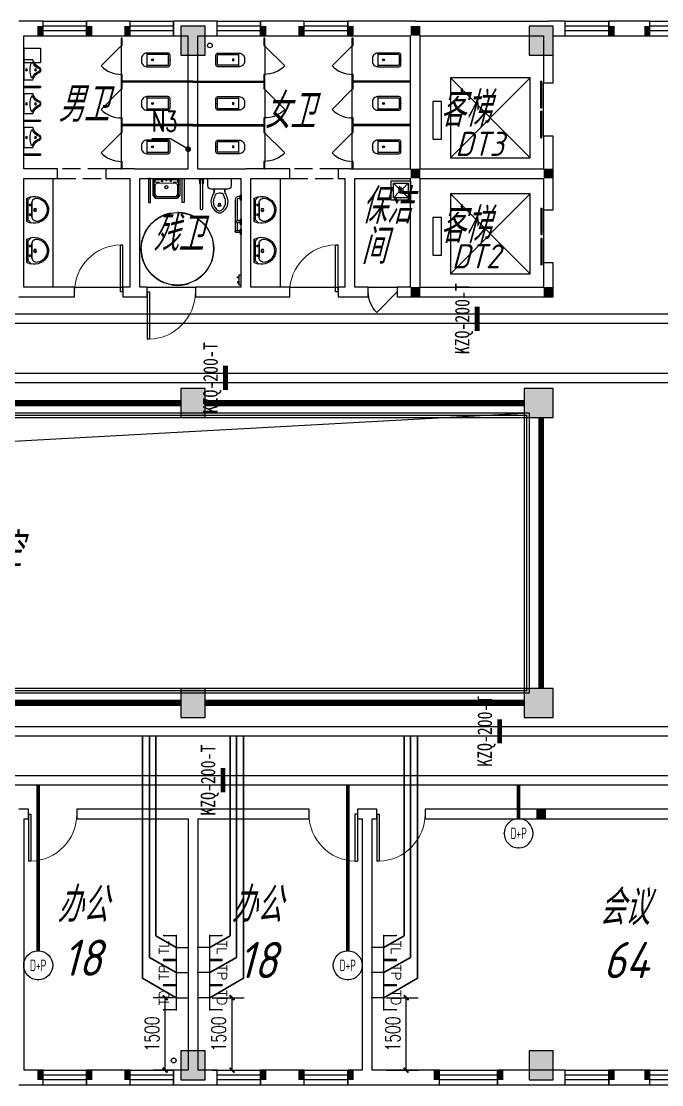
# Model space of a CAD drawing. Extents: x 1398449 to 2142961, y 256969 to 1032940.
# Drawn here: x 1573341 to 1586584, y 439205 to 461205 of the extents above; entities that cross this region are included whole.
import ezdxf
from ezdxf.enums import TextEntityAlignment as Align

# ---------------------------------------------------------------- set-up
doc = ezdxf.new("R2010")
doc.units = 0
doc.header["$LTSCALE"] = 1500
doc.header["$PDSIZE"] = 50
doc.linetypes.add('__DASH', pattern=[0.35, 0.25, -0.1])
doc.linetypes.add('DASH', pattern=[0.35, 0.25, -0.1])
for name, color, linetype in [('1-建筑底图', 8, 'Continuous'), ('CABLETRAY_PDS', 6, 'Continuous'), ('EQUIP-通讯', 3, 'Continuous'), ('LATRINE', 5, 'Continuous'), ('LVTRY', 5, 'Continuous'), ('TEL_DIM', 3, 'Continuous'), ('WIRE-综合布线', 5, 'Continuous'), ('光纤点位', 3, 'Continuous'), ('内网桥架', 1, 'Continuous'), ('家具', 8, 'Continuous'), ('建筑-洁具', 5, 'Continuous'), ('抗震支吊架', 2, 'Continuous'), ('构造柱', 6, 'Continuous'), ('水', 5, 'Continuous'), ('红机电话', 3, 'Continuous'), ('结构柱子', 253, 'Continuous'), ('蓝机电话', 3, 'Continuous')]:
    doc.layers.add(name, color=color, linetype=linetype)
doc.layers.add('内网线路', color=1, linetype='Continuous', lineweight=30)
doc.styles.add('_TCH_DIM_T3', font='SIMPLEX', dxfattribs={"width": 0.705882, "bigfont": 'GBCBIG'})
doc.styles.add('_TEL_ATTDEF', font='GBENOR', dxfattribs={"width": 0.8, "height": 3, "bigfont": 'GBCBIG'})
doc.styles.add('_TEL_DIM', font='SIMPLEX', dxfattribs={"width": 0.8, "height": 3.5, "bigfont": 'HZTXT'})
doc.styles.add('A_DIM', font='simplex.shx', dxfattribs={"width": 0.7, "bigfont": 'gbcbig.shx'})
doc.styles.add('kzcad', font='', dxfattribs={"width": 0.8})
doc.styles.get("Standard").update_dxf_attribs({"font": 'gbeitc.shx', "bigfont": 'gbcbig.shx'})
doc.styles.get('kzcad').set_extended_font_data('SimSun')
doc.linetypes.add('JIEDI', pattern='A,1.25,-0.25,0.25,-0.25,0.625,["/",Standard,S=0.6,R=0,X=0,Y=-0.3],0.625,-0.25,0.25,-0.25', length=4)
doc.dimstyles.new('_TCH_ARCH&&100', dxfattribs={"dimtxt": 297.5, "dimasz": 100, "dimexe": 250, "dimexo": 300, "dimgap": 126.25, "dimtad": 1, "dimdec": 0, "dimzin": 0, "dimdsep": 46, "dimtxsty": '_TCH_DIM_T3', "dimblk": 'ARCHTICK', "dimcen": 0.09, "dimclrt": 7, "dimazin": 2, "dimtfac": 1, "dimtdec": 0, "dimtix": 1, "dimtmove": 2, "dimatfit": 3, "dimfxl": 1, "dimtolj": 1, "dimtzin": 0, "dimarcsym": 0})

# ---------------------------------------------------------------- blocks, each defined once
blk = doc.blocks.new('fgtrgtrghtrh')
at = {"layer": '构造柱', "color": 0}
for points in [[(-367409, 1236625), (-367409, 1236425), (-367529, 1236625), (-367529, 1236425)], [(-366389, 1236625), (-366389, 1236425), (-366509, 1236625), (-366509, 1236425)], [(-365609, 1236625), (-365609, 1236425), (-365729, 1236625), (-365729, 1236425)], [(-362789, 1236625), (-362789, 1236425), (-362909, 1236625), (-362909, 1236425)], [(-362009, 1236625), (-362009, 1236425), (-362129, 1236625), (-362129, 1236425)], [(-360989, 1236625), (-360989, 1236425), (-361109, 1236625), (-361109, 1236425)], [(-359609, 1236625), (-359609, 1236425), (-359809, 1236625), (-359809, 1236425)], [(-355589, 1236625), (-355589, 1236425), (-355709, 1236625), (-355709, 1236425)], [(-354859, 1236625), (-354859, 1236425), (-354979, 1236625), (-354979, 1236425)], [(-359609, 1233675), (-359609, 1233475), (-359809, 1233675), (-359809, 1233475)], [(-356859, 1233675), (-356859, 1233475), (-357059, 1233675), (-357059, 1233475)], [(-359609, 1231225), (-359609, 1231025), (-359809, 1231225), (-359809, 1231025)], [(-356859, 1231225), (-356859, 1231025), (-357059, 1231225), (-357059, 1231025)], [(-357209, 1220425), (-357209, 1220225), (-357009, 1220425), (-357009, 1220225)], [(-367409, 1215025), (-367409, 1214825), (-367529, 1215025), (-367529, 1214825)], [(-366389, 1215025), (-366389, 1214825), (-366509, 1215025), (-366509, 1214825)], [(-365609, 1215025), (-365609, 1214825), (-365729, 1215025), (-365729, 1214825)], [(-362789, 1215025), (-362789, 1214825), (-362909, 1215025), (-362909, 1214825)], [(-362009, 1215025), (-362009, 1214825), (-362129, 1215025), (-362129, 1214825)], [(-360989, 1215025), (-360989, 1214825), (-361109, 1215025), (-361109, 1214825)], [(-359209, 1215025), (-359209, 1214825), (-359329, 1215025), (-359329, 1214825)], [(-357889, 1215025), (-357889, 1214825), (-358009, 1215025), (-358009, 1214825)], [(-355589, 1215025), (-355589, 1214825), (-355709, 1215025), (-355709, 1214825)], [(-354859, 1215025), (-354859, 1214825), (-354979, 1215025), (-354979, 1214825)]]:
    blk.add_solid(points, dxfattribs=at)
blk = doc.blocks.new('_E6')
for p, q in [((240, 0), (-240, 0)), ((-237, 0), (239, 0)), ((240, 0), (270, -79)), ((-213, -36), (-271, -91)), ((-240, 0), (-270, -79)), ((-179, -23), (181, -23)), ((141, -105), (-141, -105)), ((-141, -105), (141, -105)), ((217, -37), (274, -95))]:
    blk.add_line(p, q)
for centre, radius in [((-99, -65), 16.3), ((2, -172), 31.6), ((2, -172), 23), ((101, -65), 16.3)]:
    blk.add_circle(centre, radius)
for centre, radius, start, end in [((28, -152), 307, 166.1751, 244.7296), ((-141, -205), 100, 90, 190.5602), ((-179, -73), 50, 90, 133.181), ((-28, -152), 307, 297.0639, 13.8249), ((141, -205), 100, 349.4398, 90), ((181, -73), 50, 44.5607, 90), ((0, -179), 243, 190.5602, 349.4398), ((0, -201), 250, 245.8071, 296.4628), ((28, -152), 307, 266.589, 266.5936)]:
    blk.add_arc(centre, radius, start, end)
at = {"width": 0.8, "flags": 9}
for tag in ['XSIZE', 'YSIZE']:
    blk.add_attdef(tag, (0, 0), '', height=0.5, dxfattribs=at)
blk = doc.blocks.new('A$C737A27E0')
at = {"layer": '结构柱子'}
h = blk.add_hatch(color=6, dxfattribs=at)
h.dxf.hatch_style = 1
h.paths.add_polyline_path([(26250, 21200), (26750, 21200), (26750, 21800), (26250, 21800)])
h = blk.add_hatch(color=6, dxfattribs=at)
h.dxf.hatch_style = 1
h.paths.add_polyline_path([(33950, 21200), (33950, 21800), (33450, 21800), (33450, 21200)])
h = blk.add_hatch(color=6, dxfattribs=at)
h.dxf.hatch_style = 1
h.paths.add_polyline_path([(26750, 13700), (26750, 14300), (26250, 14300), (26250, 13700)])
h = blk.add_hatch(color=6, dxfattribs=at)
h.dxf.hatch_style = 1
h.paths.add_polyline_path([(33950, 13700), (33950, 14300), (33350, 14300), (33350, 13700)])
h = blk.add_hatch(color=6, dxfattribs=at)
h.dxf.hatch_style = 1
h.paths.add_polyline_path([(26750, 8100), (26250, 8100), (26250, 7500), (26750, 7500)])
h = blk.add_hatch(color=6, dxfattribs=at)
h.dxf.hatch_style = 1
h.paths.add_polyline_path([(33950, 7500), (33950, 8100), (33350, 8100), (33350, 7500)])
h = blk.add_hatch(color=6, dxfattribs=at)
h.dxf.hatch_style = 1
h.paths.add_polyline_path([(26750, 0), (26750, 600), (26250, 600), (26250, 0)])
h = blk.add_hatch(color=6, dxfattribs=at)
h.dxf.hatch_style = 1
h.paths.add_polyline_path([(33950, 600), (33450, 600), (33450, 0), (33950, 0)])
at = {"layer": '结构柱子', "color": 6}
for points in [[(26750, 21800), (26250, 21800), (26250, 21200), (26750, 21200)], [(33950, 21800), (33450, 21800), (33450, 21200), (33950, 21200)], [(26750, 14300), (26250, 14300), (26250, 13700), (26750, 13700)], [(33950, 14300), (33350, 14300), (33350, 13700), (33950, 13700)], [(26750, 8100), (26250, 8100), (26250, 7500), (26750, 7500)], [(33950, 8100), (33350, 8100), (33350, 7500), (33950, 7500)], [(26750, 600), (26250, 600), (26250, 0), (26750, 0)], [(33950, 600), (33450, 600), (33450, 0), (33950, 0)]]:
    blk.add_lwpolyline(points, close=True, dxfattribs=at)
blk = doc.blocks.new('shui1')
at = {"layer": '水'}
for centre in [(508192, 185838), (507442, 164838)]:
    blk.add_circle(centre, 50, dxfattribs=at)
blk = doc.blocks.new('$plan$00000379')
at = {"layer": '建筑-洁具'}
for p, q in [((-575, 18), (-536, 18)), ((-572, 18), (-572, 18)), ((-536, -22), (-576, -21))]:
    blk.add_line(p, q, dxfattribs=at)
for points in [[(-155, 240, 0.414214), (-220, 175, 0.414214)], [(-220, -175, 0.414214), (-155, -240, 0.414214)]]:
    blk.add_lwpolyline(points, format="xyb", dxfattribs=at)
for points in [[(0, 240), (-155, 240)], [(0, -240), (0, 240)], [(-220, 110), (-285, 110)], [(-220, 175), (-220, -175)], [(-285, -110), (-220, -110)], [(-155, -240), (0, -240)]]:
    blk.add_lwpolyline(points, dxfattribs=at)
for points in [[(-285, -110, -0.082371), (-434, -171, -0.174047), (-592, -152, -0.152847), (-702, -46, -0.25487), (-702, 46, -0.135193), (-607, 144, -0.19268), (-434, 171, -0.066715), (-320, 128, 0.008412), (-285, 110), (-220, 110), (-220, -110)], [(-307, -1, -0.073764), (-317, -64, -0.219411), (-337, -85, -0.018016), (-436, -122, -0.163008), (-533, -122, -0.084559), (-606, -92, -0.185519), (-666, -26, -0.252786), (-658, 39, -0.083694), (-606, 90, -0.078323), (-556, 115, -0.086951), (-477, 126, -0.071278), (-416, 114, -0.021719), (-371, 97, 0.016169), (-337, 83, -0.158768), (-324, 73, -0.168814), (-308, 12)]]:
    blk.add_lwpolyline(points, format="xyb", close=True, dxfattribs=at)
for centre, radius, start, end in [((-549, -3), 33.2, 100.0495, 259.9505), ((-536, -2), 20, 270, 90)]:
    blk.add_arc(centre, radius, start, end, dxfattribs=at)
blk = doc.blocks.new('$plan$00000403')
at = {"layer": '建筑-洁具'}
for p, q in [((-650, 0), (-650, 0)), ((-19, 20), (-630, 20)), ((-19, -20), (-19, 20)), ((-630, -20), (-19, -20))]:
    blk.add_line(p, q, dxfattribs=at)
for points in [[(-103, 24), (-13, 24), (-13, 38), (-103, 38)], [(-43, 38), (-30, 38), (-30, 46), (-43, 46)], [(0, 60), (-13, 60), (-13, -60), (0, -60)], [(-103, -24), (-13, -24), (-13, -38), (-103, -38)], [(-43, -38), (-30, -38), (-30, -46), (-43, -46)]]:
    blk.add_lwpolyline(points, close=True, dxfattribs=at)
for start, end in [(90.0006, 180.0006), (179.9999, 270)]:
    blk.add_arc((-630, 0), 20, start, end, dxfattribs=at)
blk = doc.blocks.new('$plan$00001624')
at = {"layer": '建筑-洁具'}
for p, q in [((-23, -28), (-23, -54)), ((17, -28), (17, -54)), ((49, -85), (477, -85)), ((49, -125), (700, -125)), ((462, -13), (477, -28)), ((517, -28), (532, -13)), ((517, -85), (680, -85)), ((665, -13), (680, -28)), ((720, -28), (735, -13))]:
    blk.add_line(p, q, dxfattribs=at)
for points in [[(60, 0), (60, -13), (-60, -13), (-60, 0)], [(560, 0), (560, -13), (440, -13), (440, 0)], [(763, 0), (763, -13), (643, -13), (643, 0)]]:
    blk.add_lwpolyline(points, close=True, dxfattribs=at)
for points in [[(-38, -13), (-23, -28), (17, -28), (33, -13)], [(477, -28), (477, -85)], [(477, -28), (517, -28)], [(517, -28), (517, -85)]]:
    blk.add_lwpolyline(points, dxfattribs=at)
blk.add_lwpolyline([(700, -125), (700, -125, -0.414214), (680, -105), (680, -28), (720, -28), (720, -105, -0.414214)], format="xyb", close=True, dxfattribs=at)
for centre, radius, start, end in [((49, -54), 71.5, 180.0001, 270), ((49, -54), 31.5, 180.0003, 269.9998), ((497, -85), 20, 176.5059, 0.0915)]:
    blk.add_arc(centre, radius, start, end, dxfattribs=at)
blk = doc.blocks.new('$plan$00000343')
at = {"layer": '建筑-洁具', "lineweight": 13}
for p, q in [((-279, -123), (-251, -123)), ((-277, -51), (-251, -51)), ((-232, -26), (-232, -79)), ((-232, -79), (-154, -79)), ((-191, -100), (-232, -127)), ((-232, -127), (-232, -335)), ((-191, -100), (189, -100)), ((-149, -84), (-149, -100)), ((148, -84), (148, -100)), ((232, -79), (153, -79)), ((192, -101), (232, -127)), ((232, -26), (232, -79)), ((232, -127), (232, -335)), ((279, -51), (253, -51)), ((281, -123), (253, -123)), ((-232, -335), (-191, -381)), ((232, -335), (191, -381))]:
    blk.add_line(p, q, dxfattribs=at)
at = {"layer": '建筑-洁具'}
for p, q in [((-251, -26), (251, -26)), ((-251, -349), (-251, -26)), ((0, -26), (-90, -26)), ((-90, -26), (90, -26)), ((251, -349), (251, -26)), ((-221, -381), (-251, -349)), ((222, -381), (-221, -381)), ((222, -381), (251, -349))]:
    blk.add_line(p, q, dxfattribs=at)
for points in [[(-280, 0), (-280, -350)], [(-280, 0), (280, 0)], [(280, 0), (280, -350)], [(-280, -350), (-230, -410)], [(-230, -410), (230, -410)], [(280, -350), (230, -410)]]:
    blk.add_lwpolyline(points, dxfattribs=at)
at = {"layer": '建筑-洁具', "lineweight": 13}
for centre, radius in [((-89, -56), 15), ((1, -182), 24.9), ((1, -44), 8), ((91, -54), 15)]:
    blk.add_circle(centre, radius, dxfattribs=at)
at = {"layer": '建筑-洁具'}
blk.add_circle((1, -182), 33.1, dxfattribs=at)
at = {"layer": '建筑-洁具', "lineweight": 13}
for centre, start, end in [((-154, -84), 0, 90), ((153, -84), 90, 180), ((189, -105), 57.2444, 90)]:
    blk.add_arc(centre, 5, start, end, dxfattribs=at)
blk = doc.blocks.new('A$C1C523CE6')
at = {"layer": '家具', "linetype": '__DASH'}
blk.add_circle((1321, -329), 750, dxfattribs=at)
at = {"layer": '建筑-洁具'}
for points in [[(1181, 630), (1221, 630), (1221, 1130), (1181, 1130)], [(1921, 630), (1881, 630), (1881, 1130), (1921, 1130)], [(81, -930), (81, -910), (51, -910), (51, -930)], [(81, -1010), (81, -1030), (51, -1030), (51, -1010)]]:
    blk.add_lwpolyline(points, close=True, dxfattribs=at)
blk.add_lwpolyline([(1, -870), (51, -870), (51, -1070), (1, -1070)], dxfattribs=at)
at = {"layer": '建筑-洁具', "extrusion": (0, 0, -1), "xscale": -1, "zscale": -1, "rotation": 270}
for name, p in [('$plan$00000379', (-451, 1130)), ('$plan$00000403', (-826, 1130))]:
    blk.add_blockref(name, p, dxfattribs=at)
at = {"layer": '建筑-洁具', "extrusion": (0, 0, -1), "zscale": -1, "rotation": 3.576254661836208e-12}
blk.add_blockref('$plan$00000343', (-1551, 1130), dxfattribs=at)
at = {"layer": '建筑-洁具', "xscale": -1, "rotation": 90}
blk.add_blockref('$plan$00001624', (1, 730), dxfattribs=at)
blk = doc.blocks.new('$lvtry$00000191')
for p, q in [((-150, -150), (-39, -269)), ((39, -269), (150, -150)), ((-150, -450), (-39, -331)), ((39, -331), (150, -450))]:
    blk.add_line(p, q)
for points in [[(200, -500), (200, -100), (-200, -100), (-200, -500)], [(150, -450), (150, -150), (-150, -150), (-150, -450)]]:
    blk.add_lwpolyline(points, close=True)
blk.add_circle((0, -300), 50)
blk.add_point((0, -150))
blk = doc.blocks.new('$lvtry$00000200')
at = {"color": 0}
for p, q in [((-110, -40, 0), (-110, -470, 0)), ((100, -30, 0), (-100, -30, 0)), ((110, -470, 0), (110, -40, 0))]:
    blk.add_line(p, q, dxfattribs=at)
at = {"color": 0, "elevation": 0}
blk.add_lwpolyline([(100, 0), (-100, 0, 0.414214), (-140, -40), (-140, -480, 0.414214), (-30, -590), (30, -590, 0.414214), (140, -480), (140, -40, 0.414214)], format="xyb", close=True, dxfattribs=at)
blk.add_lwpolyline([(140, -470), (-140, -470)], dxfattribs=at)
at = {"color": 0}
blk.add_circle((0, -359, 0), 20, dxfattribs=at)
for centre, start, end in [((-100, -40, 0), 90, 180), ((100, -40, 0), 0, 90)]:
    blk.add_arc(centre, 10, start, end, dxfattribs=at)
for p in [(0, 0), (0, -359, 0)]:
    blk.add_point(p, dxfattribs=at)
blk = doc.blocks.new('$DorLib2D$00000114')
at = {"color": 0}
blk.add_line((0.5, 0), (-0.207, 0.707), dxfattribs=at)
blk.add_arc((0.5, 0), 1, 135, 180, dxfattribs=at)
blk = doc.blocks.new('dfregre')
at = {"layer": 'LATRINE'}
for p, q in [((506354, 730223), (506354, 730073)), ((506379, 730223), (506354, 730223)), ((506379, 730073), (506379, 730223)), ((509304, 730223), (509304, 730073)), ((509329, 730223), (509304, 730223)), ((509329, 730073), (509329, 730223)), ((511129, 730223), (511129, 730073)), ((511154, 730223), (511129, 730223)), ((511154, 730073), (511154, 730223)), ((506354, 730073), (506379, 730073)), ((506354, 730073), (506354, 729473)), ((509304, 730073), (509329, 730073)), ((509329, 730073), (509329, 729473)), ((511129, 730073), (511154, 730073)), ((511129, 730073), (511129, 729473)), ((506379, 729473), (506354, 729473)), ((506354, 729473), (506354, 729323)), ((506354, 729323), (506354, 729173)), ((506379, 729335), (506379, 729473)), ((507842, 729335), (506379, 729335)), ((507842, 729310), (506379, 729310)), ((506379, 729173), (506379, 729310)), ((507842, 729310), (507842, 729335)), ((507842, 729335), (509304, 729335)), ((507842, 729335), (507842, 729310)), ((507842, 729310), (509304, 729310)), ((509329, 729473), (509304, 729473)), ((509304, 729473), (509304, 729335)), ((509304, 729310), (509304, 729173)), ((509329, 729323), (509329, 729473)), ((509329, 729173), (509329, 729323)), ((511154, 729473), (511129, 729473)), ((511129, 729473), (511129, 729323)), ((511129, 729323), (511129, 729173)), ((511154, 729335), (511154, 729473)), ((512342, 729335), (511154, 729335)), ((512342, 729310), (511154, 729310)), ((511154, 729173), (511154, 729310)), ((512342, 729310), (512342, 729335)), ((506354, 729173), (506379, 729173)), ((506354, 729173), (506354, 728573)), ((509304, 729173), (509329, 729173)), ((509329, 729173), (509329, 728573)), ((511129, 729173), (511154, 729173)), ((511129, 729173), (511129, 728573)), ((506379, 728573), (506354, 728573)), ((506354, 728573), (506354, 728423)), ((506354, 728423), (506354, 728273)), ((506379, 728435), (506379, 728573)), ((507842, 728435), (506379, 728435)), ((507842, 728410), (507842, 728435)), ((507842, 728435), (509304, 728435)), ((507842, 728435), (507842, 728410)), ((509329, 728573), (509304, 728573)), ((509304, 728573), (509304, 728435)), ((509329, 728423), (509329, 728573)), ((509329, 728273), (509329, 728423)), ((511154, 728573), (511129, 728573)), ((511129, 728573), (511129, 728423)), ((511129, 728423), (511129, 728273)), ((511154, 728435), (511154, 728573)), ((512342, 728435), (511154, 728435)), ((512342, 728410), (512342, 728435)), ((506354, 728273), (506379, 728273)), ((506354, 728273), (506354, 727673)), ((507842, 728410), (506379, 728410)), ((506379, 728273), (506379, 728410)), ((507842, 728410), (509304, 728410)), ((509304, 728410), (509304, 728273)), ((509304, 728273), (509329, 728273)), ((509329, 728273), (509329, 727673)), ((511129, 728273), (511154, 728273)), ((511129, 728273), (511129, 727673)), ((512342, 728410), (511154, 728410)), ((511154, 728273), (511154, 728410)), ((506379, 727673), (506354, 727673)), ((506354, 727673), (506354, 727523)), ((506379, 727523), (506379, 727673)), ((509329, 727673), (509304, 727673)), ((509304, 727673), (509304, 727523)), ((509329, 727523), (509329, 727673)), ((511154, 727673), (511129, 727673)), ((511129, 727673), (511129, 727523)), ((511154, 727523), (511154, 727673)), ((506354, 727523), (506379, 727523)), ((509304, 727523), (509329, 727523)), ((511129, 727523), (511154, 727523))]:
    blk.add_line(p, q, dxfattribs=at)
at = {"layer": 'LATRINE', "xscale": -600, "zscale": 25}
for p, yscale, rotation in [((506367, 729773), -600, 270.0000036838258), ((509317, 729773), 600, 269.9999963161742), ((511142, 729773), -600, 270.0000036838258), ((506367, 728873), -600, 270.0000036838258), ((509317, 728873), 600, 269.9999963161742), ((511142, 728873), -600, 270.0000036838258), ((506367, 727973), -600, 270.0000036838258), ((509317, 727973), 600, 269.9999963161742), ((511142, 727973), -600, 270.0000036838258)]:
    blk.add_blockref('$DorLib2D$00000114', p, dxfattribs=dict(at, yscale=yscale, rotation=rotation))
at = {"layer": 'LVTRY', "rotation": 270.0000036837288}
for p in [(507367, 729773, -400), (512142, 729773, -400), (507367, 728873, -400), (512142, 728873, -400), (507367, 727973, -400), (512142, 727973, -400)]:
    blk.add_blockref('$lvtry$00000200', p, dxfattribs=at)
at = {"layer": 'LVTRY', "rotation": 269.9999963162712}
for p, yscale in [((508317, 729773, -400), -0.9999999999999902), ((508317, 728873, -400), -0.9999999999999905), ((508317, 727973, -400), -0.9999999999999903)]:
    blk.add_blockref('$lvtry$00000200', p, dxfattribs=dict(at, yscale=yscale))
blk = doc.blocks.new('$DorLib2D$00000213')
at = {"color": 0, "linetype": 'DASH', "const_width": 0.02}
blk.add_lwpolyline([(0.5, 0), (-0.5, 0)], dxfattribs=at)
blk = doc.blocks.new('$TCHSYS$WIN2D')
for p, q in [((-0.5, 0.5), (0.5, 0.5)), ((-0.5, 0.5), (-0.5, -0.5)), ((0.5, 0.5), (0.5, -0.5)), ((0.5, 0.1667), (-0.5, 0.1667)), ((0.5, -0.1667), (-0.5, -0.1667)), ((-0.5, -0.5), (0.5, -0.5))]:
    blk.add_line(p, q)
blk = doc.blocks.new('$DorLib2D$00000001')
for p, q in [((0.45, 0.975), (0.5, 0.975)), ((0.45, 0), (0.45, 0.975)), ((0.5, 0), (0.5, 0.975)), ((0.5, 0), (0.45, 0))]:
    blk.add_line(p, q)
at = {"lineweight": 13}
blk.add_arc((0.475, 0), 0.975, 91.4693, 180, dxfattribs=at)
blk = doc.blocks.new('$DORLIB2D$00000127')
at = {"color": 0}
for points in [[(-0.533, 0.795), (-0.533, 0.69)], [(-0.033, 0.795), (-0.533, 0.795)], [(-0.033, 0.69), (-0.533, 0.69)], [(-0.033, 0.795), (-0.033, 0.69)], [(0.533, 0.795), (0.033, 0.795)], [(0.033, 0.795), (0.033, 0.69)], [(0.533, 0.69), (0.033, 0.69)], [(0.533, 0.795), (0.533, 0.69)], [(0.5, 0.5), (-0.5, 0.5)]]:
    blk.add_lwpolyline(points, dxfattribs=at)
blk = doc.blocks.new('$lvtry$00000222')
at = {"color": 0, "elevation": 0}
blk.add_lwpolyline([(-205, -191), (-205, 0), (205, 0), (205, -191, 0.268068), (51, -323, -0.317765), (0, -360, -0.317765), (-51, -323, 0.268068)], format="xyb", close=True, dxfattribs=at)
at = {"color": 0}
for centre in [(0, -60, 0), (0, -242, 0)]:
    blk.add_circle(centre, 20, dxfattribs=at)
for centre, radius, start, end in [((-152, -175, 0), 10, 114.1084, 248.1394), ((5, -526, 0), 395, 66.6675, 114.1084), ((-243, -401, 0), 233, 19.2639, 68.1394), ((243, -401, 0), 233, 110.4941, 160.7361), ((158, -173, 0), 10, 290.4941, 66.6675), ((0, -316, 0), 24, 199.2639, 269.4998), ((0, -316, 0), 24, 270.5002, 340.7361)]:
    blk.add_arc(centre, radius, start, end, dxfattribs=at)
for p in [(0, -60, 0), (0, -242, 0)]:
    blk.add_point(p, dxfattribs=at)
blk = doc.blocks.new('1-四层建筑底图')
at = {"layer": '1-建筑底图'}
for p, q in [((56700, 38600), (56200, 38600)), ((56700, 38300), (56700, 38600)), ((58500, 38600), (57600, 38600)), ((57600, 38600), (57600, 38300)), ((58500, 38300), (58500, 38600)), ((59800, 38600), (59400, 38600)), ((59400, 38600), (59400, 38300)), ((60300, 38600), (59800, 38600)), ((60300, 38300), (60300, 38600)), ((62100, 38600), (61200, 38600)), ((61200, 38600), (61200, 38300)), ((62100, 38300), (62100, 38600)), ((64400, 38600), (63000, 38600)), ((63000, 38600), (63000, 38300)), ((64400, 38600), (67150, 38600)), ((67500, 38600), (67150, 38600)), ((67500, 38300), (67500, 38600)), ((69250, 38600), (68400, 38600)), ((68400, 38600), (68400, 38300)), ((69250, 38300), (69250, 38600)), ((56300, 35550), (56300, 38300)), ((56300, 38300), (56700, 38300)), ((57600, 38300), (58500, 38300)), ((59400, 38300), (59700, 38300)), ((59700, 35550), (59700, 38300)), ((59900, 35550), (59900, 38300)), ((59900, 38300), (60300, 38300)), ((61200, 38300), (62100, 38300)), ((63000, 38300), (64300, 38300)), ((64300, 35550), (64300, 38300)), ((64500, 35550), (64500, 38300)), ((64500, 38300), (67050, 38300)), ((67050, 38300), (67050, 37324.5)), ((67250, 38300), (67500, 38300)), ((67250, 37324.5), (67250, 38300)), ((68400, 38300), (69250, 38300)), ((56300, 38044.4), (56650, 38044.4)), ((56300, 38044.4), (56300, 37744.4)), ((56650, 38044.4), (56650, 37744.4)), ((56300, 37744.4), (56650, 37744.4)), ((66775, 35775.4), (65127.2, 37431.9)), ((65127.2, 35775.4), (66775, 37431.9)), ((56300, 37256.9), (56650, 37256.9)), ((56300, 37256.9), (56300, 37231.9)), ((56300, 37231.9), (56650, 37231.9)), ((56650, 37256.9), (56650, 37231.9)), ((67050, 37324.5), (67250, 37324.5)), ((56300, 36556.9), (56650, 36556.9)), ((56300, 36556.9), (56300, 36531.9)), ((56300, 36531.9), (56650, 36531.9)), ((56650, 36556.9), (56650, 36531.9)), ((59333.8, 36165.1), (58949.3, 36165.1)), ((59700, 35953.2), (59333.8, 36165.1)), ((67250, 36224.5), (67050, 36224.5)), ((67050, 36224.5), (67050, 35550)), ((67250, 35450), (67250, 36224.5)), ((56300, 35856.9), (56650, 35856.9)), ((56300, 35856.9), (56300, 35831.9)), ((56300, 35831.9), (56650, 35831.9)), ((56650, 35856.9), (56650, 35831.9)), ((57000, 35550), (56300, 35550)), ((57000, 35350), (57000, 35550)), ((58600, 35550), (58000, 35550)), ((58000, 35550), (58000, 35350)), ((58600, 35550), (59700, 35550)), ((59900, 35550), (60900, 35550)), ((61800, 35550), (60900, 35550)), ((61800, 35350), (61800, 35550)), ((63050, 35550), (62800, 35550)), ((62800, 35550), (62800, 35350)), ((63050, 35550), (64300, 35550)), ((64500, 35550), (67050, 35550)), ((67250, 34700), (67250, 35450)), ((56300, 33100), (56300, 35350)), ((56300, 35350), (57000, 35350)), ((58000, 35350), (58500, 35350)), ((58500, 33100), (58500, 35350)), ((58700, 33100), (58700, 35350)), ((58700, 35350), (59800, 35350)), ((59800, 35350), (60800, 35350)), ((60800, 33100), (60800, 35350)), ((61000, 33100), (61000, 35350)), ((61000, 35350), (61800, 35350)), ((62800, 35350), (62950, 35350)), ((62950, 33100), (62950, 35350)), ((63150, 33100), (63150, 35350)), ((63150, 35350), (64300, 35350)), ((64300, 33100), (64300, 35350)), ((64500, 33100), (64500, 35350)), ((64500, 35350), (67050, 35350)), ((67050, 35350), (67050, 34700)), ((66775, 33375.4), (65127.2, 35031.9)), ((65127.2, 33375.4), (66775, 35031.9)), ((67050, 34700), (67250, 34700)), ((67250, 33600), (67050, 33600)), ((67050, 33600), (67050, 33100)), ((67250, 32900), (67250, 33600)), ((57350, 33100), (56300, 33100)), ((57350, 33100), (58350, 33100)), ((57350, 32900), (57350, 33100)), ((58500, 33100), (58350, 33100)), ((58350, 33100), (58350, 32900)), ((58850, 33100), (58700, 33100)), ((58850, 33100, 0), (59850, 33100, 0)), ((58850, 32900), (58850, 33100)), ((60800, 33100), (59850, 33100)), ((59850, 33100), (59850, 32900)), ((61800, 33100), (61000, 33100)), ((61800, 33100), (62800, 33100)), ((61800, 32900), (61800, 33100)), ((62950, 33100), (62800, 33100)), ((62800, 33100), (62800, 32900)), ((63425, 33100), (63150, 33100)), ((63425, 32900), (63425, 33100)), ((63425, 33100), (64025, 33100)), ((64300, 33100), (64025, 33100)), ((64025, 33100), (64025, 32900)), ((64500, 33100), (67050, 33100)), ((56200, 32900), (57350, 32900)), ((58350, 32900), (58600, 32900)), ((58600, 32900), (58850, 32900)), ((59850, 32900), (60900, 32900)), ((60900, 32900), (61800, 32900)), ((62800, 32900), (63050, 32900)), ((63050, 32900), (63425, 32900)), ((64025, 32900), (64400, 32900)), ((64400, 32900), (67250, 32900)), ((56400, 22300), (56200, 22300)), ((56400, 22100), (56400, 22300)), ((59800, 22300), (57400, 22300)), ((57400, 22300), (57400, 22100)), ((62200, 22300), (59800, 22300)), ((62200, 22100), (62200, 22300)), ((63400, 22300), (63200, 22300)), ((63200, 22300), (63200, 22100)), ((63600, 22300), (63400, 22300)), ((63600, 22100), (63600, 22300)), ((74600, 22300), (64600, 22300)), ((64600, 22300), (64600, 22100)), ((56300, 22100), (56300, 16900)), ((56300, 22100), (56400, 22100)), ((57400, 22100), (59700, 22100)), ((59700, 22100), (59700, 16900)), ((59900, 22100), (62200, 22100)), ((59900, 22100), (59900, 16900)), ((63200, 22100), (63300, 22100)), ((63300, 22100), (63300, 16900)), ((63500, 22100), (63500, 16900)), ((63500, 22100), (63600, 22100)), ((64600, 22100), (74600, 22100)), ((56700, 16900), (56300, 16900)), ((56700, 16600), (56700, 16900)), ((58500, 16900), (57600, 16900)), ((57600, 16900), (57600, 16600)), ((58500, 16600), (58500, 16900)), ((59700, 16900), (59400, 16900)), ((59400, 16900), (59400, 16600)), ((60300, 16900), (59900, 16900)), ((60300, 16600), (60300, 16900)), ((62100, 16900), (61200, 16900)), ((61200, 16900), (61200, 16600)), ((62100, 16600), (62100, 16900)), ((63300, 16900), (63000, 16900)), ((63000, 16900), (63000, 16600)), ((64899.9, 16900), (63500, 16900)), ((64899.9, 16600), (64899.9, 16900)), ((67500, 16900), (66099.9, 16900)), ((66099.9, 16900), (66099.9, 16600)), ((67500, 16600), (67500, 16900)), ((69250, 16900), (68400, 16900)), ((68400, 16900), (68400, 16600)), ((69250, 16600), (69250, 16900)), ((56200, 16600), (56700, 16600)), ((57600, 16600), (58500, 16600)), ((59400, 16600), (59800, 16600)), ((59800, 16600), (60300, 16600)), ((61200, 16600), (62100, 16600)), ((63000, 16600), (63400, 16600)), ((63400, 16600), (64899.9, 16600)), ((66099.9, 16600), (67500, 16600)), ((68400, 16600), (69250, 16600))]:
    blk.add_line(p, q, dxfattribs=at)
at = {"layer": '1-建筑底图', "linetype": 'DASH'}
for p, q in [((58000, 35550), (57000, 35550)), ((62800, 35550), (61800, 35550)), ((57000, 35350), (58000, 35350)), ((61800, 35350), (62800, 35350))]:
    blk.add_line(p, q, dxfattribs=at)
at = {"layer": '1-建筑底图'}
for points in [[(66775, 37431.9), (65127.2, 37431.9), (65127.2, 35775.4), (66775, 35775.4)], [(64757.2, 36160), (64942.2, 36160), (64942.2, 36940), (64757.2, 36940)], [(66775, 35031.9), (65127.2, 35031.9), (65127.2, 33375.4), (66775, 33375.4)], [(64757.2, 33760), (64942.2, 33760), (64942.2, 34540), (64757.2, 34540)], [(66750, 24700), (45600, 24700), (45600, 30500), (66750, 30500)], [(66700, 24750), (45650, 24750), (45650, 30450), (66700, 30450)], [(66650, 24800), (45700, 24800), (45700, 30400), (66650, 30400)]]:
    blk.add_lwpolyline(points, close=True, dxfattribs=at)
at = {"layer": '1-建筑底图', "const_width": 60}
blk.add_lwpolyline([(59726, 35938.2, 1), (59674, 35968.2, 1)], format="xyb", close=True, dxfattribs=at)
at = {"layer": '1-建筑底图'}
for points in [[(56300, 35350), (56900, 35350), (56900, 33100), (56300, 33100)], [(61000, 35350), (61600, 35350), (61600, 33100), (61000, 33100)], [(45650, 24700), (46666.3, 29393.8), (66750, 30500)]]:
    blk.add_lwpolyline(points, dxfattribs=at)
blk.add_circle((59479, 33890.9), 750, dxfattribs=at)
for name, p in [('fgtrgtrghtrh', (424109.4, -1198125)), ('A$C737A27E0', (33300, 16700)), ('shui1', (-448041.7, -147737.7)), ('dfregre', (-448041.7, -691972.5))]:
    blk.add_blockref(name, p, dxfattribs=at)
for name, p, xscale, yscale, zscale in [('$TCHSYS$WIN2D', (57150, 38450), 900, -300, 900), ('$TCHSYS$WIN2D', (58950, 38450), 900, -300, 900), ('$TCHSYS$WIN2D', (60750, 38450), 900, -300, 900), ('$TCHSYS$WIN2D', (62550, 38450), 900, -300, 900), ('$DorLib2D$00000001', (57850, 33000), 1000, 1000, 1000), ('$DorLib2D$00000001', (62300, 33000), 1000, 1000, 1000), ('$DorLib2D$00000001', (59350, 33000), -1000, -1000, -1000), ('$DorLib2D$00000114', (63725, 33000), 600, -600, 200), ('$DorLib2D$00000001', (56900, 22200), -1000, -1000, -1000), ('$DorLib2D$00000001', (62700, 22200), 1000, -1000, 1000), ('$DorLib2D$00000001', (64100, 22200), -1000, -1000, -1000), ('$TCHSYS$WIN2D', (57150, 16750), 900, -300, 900), ('$TCHSYS$WIN2D', (58950, 16750), 900, -300, 900), ('$TCHSYS$WIN2D', (60750, 16750), 900, -300, 900), ('$TCHSYS$WIN2D', (62550, 16750), 900, -300, 900), ('$TCHSYS$WIN2D', (65499.9, 16750), 1200, -300, 1200), ('$TCHSYS$WIN2D', (67950, 16750), 900, -300, 900), ('$TCHSYS$WIN2D', (71500, 16750), 4500, -300, 4500)]:
    blk.add_blockref(name, p, dxfattribs=dict(at, xscale=xscale, yscale=yscale, zscale=zscale))
for name, p, xscale, yscale, zscale, rotation in [('$TCHSYS$WIN2D', (67950, 38450), -900, 300, -900, 180), ('$TCHSYS$WIN2D', (71500, 38450), -4500, 300, -4500, 180), ('$DORLIB2D$00000127', (67150, 36774.5), -1100, 200, -1100, 90), ('$DORLIB2D$00000127', (67150, 34150), 1100, 200, 1100, 90), ('$DorLib2D$00000213', (56200, 30700), 6700, -6700, 100, 2.814413246623434e-05), ('$DorLib2D$00000213', (63350, 30700), 6599.999999999999, -6600, 100, 2.814413246623434e-05), ('$DorLib2D$00000213', (67000, 27600), 5600, -5600, 100, 90.00002814413247), ('$DorLib2D$00000213', (56200, 24500), 6700, -6700, 100, 2.814413246623434e-05), ('$DorLib2D$00000213', (63350, 24500), 6599.999999999999, -6600, 100, 2.814413246623434e-05)]:
    blk.add_blockref(name, p, dxfattribs=dict(at, xscale=xscale, yscale=yscale, zscale=zscale, rotation=rotation))
at = {"layer": '1-建筑底图', "yscale": -1, "rotation": 270.000000000788}
for p in [(56300, 37594.4, 0), (56300, 36894.4, 0), (56300, 36194.4, 0)]:
    blk.add_blockref('$lvtry$00000222', p, dxfattribs=at)
at = {"layer": '1-建筑底图', "xscale": -1}
for name, p, rotation in [('A$C1C523CE6', (60800.5, 34220), 359.9999999999965), ('_E6', (56364.4, 34700), 90), ('_E6', (61064.4, 34700), 90), ('_E6', (56364.4, 33852.4), 90), ('_E6', (61064.4, 33852.4), 90)]:
    blk.add_blockref(name, p, dxfattribs=dict(at, rotation=rotation))
at = {"layer": '1-建筑底图', "yscale": -1}
blk.add_blockref('$lvtry$00000191', (64100, 34800), dxfattribs=at)
at = {"layer": '1-建筑底图'}
for s, height, p in [('男卫', 723.4, (57014.1, 36520)), ('女卫', 723.4, (61277, 36379.4)), ('客梯', 723.4, (64898.4, 36415.4)), ('DT3', 500, (65226.3, 35813.1)), ('保洁', 723.4, (63274.8, 34416.2)), ('客梯', 723.4, (64898.4, 34015.4)), ('残卫', 723.4, (58970.7, 33845)), ('间', 723.4, (63274.8, 33580.1)), ('DT2', 500, (65154.8, 33488.6)), ('中庭上空', 723.4, (54177, 27299.2)), ('办公', 723.4, (56991.4, 19958.8)), ('办公', 723.4, (60591.4, 19958.8)), ('会议', 723.4, (68196.3, 19906.8)), ('18', 750, (57109.6, 18852)), ('18', 750, (60738.4, 18803.6)), ('64', 750, (68283, 18803.6))]:
    blk.add_text(s, height=height, dxfattribs=at).set_placement(p)
at = {"layer": '1-建筑底图', "color": 7, "style": 'A_DIM', "width": 0.7}
blk.add_text('N3', height=420, dxfattribs=at).set_placement((58949.3, 36322.6))
blk = doc.blocks.new('$equip_U$00000080(win7-PC-hzk)')
blk.add_circle((0, 0.5), 0.5)
for p in [(0, 0.999), (-0.5, 0.5), (0.5, 0.5)]:
    blk.add_point(p)
at = {"color": 7, "style": '_TEL_DIM', "width": 0.7}
blk.add_attdef('$TEXT$', text='', height=0.4, dxfattribs=at).set_placement((0, 0.5), align=Align.MIDDLE_CENTER)
at = {"color": 7, "style": '_TEL_DIM', "flags": 1}
for tag in ['A', 'REMARK']:
    blk.add_attdef(tag, text='', height=0.00002, dxfattribs=at).set_placement((0, 0), align=Align.MIDDLE_CENTER)
blk = doc.blocks.new('$equip$00001867')
for p, q in [((-0.5, 0.499), (-0.5, 0.999)), ((0.5, 0.999), (0.5, 0.499)), ((0.5, 0.499), (-0.5, 0.499)), ((0, 0.5), (0, 0))]:
    blk.add_line(p, q)
for p in [(-0.5, 0.999), (0.5, 0.999), (-0.5, 0.499), (0.5, 0.499), (0, 0)]:
    blk.add_point(p)
at = {"color": 7, "style": '_TEL_DIM'}
blk.add_attdef('$TEXT$', text='', height=0.4, dxfattribs=at).set_placement((0, 0.999), align=Align.MIDDLE_CENTER)
at = {"color": 7, "style": '_TEL_DIM', "flags": 1}
blk.add_attdef('A', text='', height=0.00002, dxfattribs=at).set_placement((0, 0), align=Align.MIDDLE_CENTER)
blk = doc.blocks.new('$equip$00002670')
for p, q in [((-0.5, 0.499), (-0.5, 0.999)), ((0.5, 0.999), (0.5, 0.499)), ((0.5, 0.499), (-0.5, 0.499)), ((0, 0.5), (0, 0))]:
    blk.add_line(p, q)
for p in [(-0.5, 0.999), (0.5, 0.999), (-0.5, 0.499), (0.5, 0.499), (0, 0)]:
    blk.add_point(p)
at = {"color": 7, "style": '_TEL_DIM'}
blk.add_attdef('$TEXT$', text='', height=0.4, dxfattribs=at).set_placement((0, 0.999), align=Align.MIDDLE_CENTER)
at = {"color": 7, "style": '_TEL_DIM', "flags": 1}
blk.add_attdef('A', text='', height=0.000025, dxfattribs=at).set_placement((0, 0), align=Align.MIDDLE_CENTER)
blk = doc.blocks.new('_ArchTick')
at = {"color": 0, "linetype": 'ByBlock', "const_width": 0.4}
blk.add_lwpolyline([(-0.5, -0.5), (0.5, 0.5)], dxfattribs=at)
blk = doc.blocks.new('*D1069')
at = {"layer": 'Defpoints', "color": 0, "transparency": 16777216}
for p in [(1580591, 441005), (1581299, 441005), (1580591, 439505)]:
    blk.add_point(p, dxfattribs=at)
at = {"layer": 'TEL_DIM', "color": 0, "lineweight": -2, "transparency": 16777216}
for p, q in [((1580891, 441005), (1581549, 441005)), ((1581299, 439505), (1581299, 441005)), ((1580891, 439505), (1581549, 439505))]:
    blk.add_line(p, q, dxfattribs=at)
at = {"layer": 'TEL_DIM', "color": 0, "lineweight": -2, "transparency": 16777216, "xscale": 100, "yscale": 100, "zscale": 100}
for p, rotation in [((1581299, 441005), 90), ((1581299, 439505), 270)]:
    blk.add_blockref('_ArchTick', p, dxfattribs=dict(at, rotation=rotation))
at = {"layer": 'TEL_DIM', "color": 7, "transparency": 16777216, "insert": (1581024, 440255), "char_height": 297.5, "attachment_point": 5, "rotation": 90, "style": '_TCH_DIM_T3'}
blk.add_mtext('\\A1;1500', dxfattribs=at)
blk = doc.blocks.new('*D1078')
at = {"layer": 'Defpoints', "color": 0, "transparency": 16777216}
for p in [(1576318, 441005), (1576791, 441005), (1576791, 439505)]:
    blk.add_point(p, dxfattribs=at)
at = {"layer": 'TEL_DIM', "color": 0, "lineweight": -2, "transparency": 16777216}
for p, q in [((1576491, 441005), (1576068, 441005)), ((1576318, 439505), (1576318, 441005)), ((1576491, 439505), (1576068, 439505))]:
    blk.add_line(p, q, dxfattribs=at)
at = {"layer": 'TEL_DIM', "color": 0, "lineweight": -2, "transparency": 16777216, "xscale": 100, "yscale": 100, "zscale": 100}
for p, rotation in [((1576318, 441005), 90), ((1576318, 439505), 270)]:
    blk.add_blockref('_ArchTick', p, dxfattribs=dict(at, rotation=rotation))
at = {"layer": 'TEL_DIM', "color": 7, "transparency": 16777216, "insert": (1576043, 440255), "char_height": 297.5, "attachment_point": 5, "rotation": 90, "style": '_TCH_DIM_T3'}
blk.add_mtext('\\A1;1500', dxfattribs=at)
blk = doc.blocks.new('*D1079')
at = {"layer": 'Defpoints', "color": 0, "transparency": 16777216}
for p in [(1576991, 441005), (1577699, 441005), (1576991, 439505)]:
    blk.add_point(p, dxfattribs=at)
at = {"layer": 'TEL_DIM', "color": 0, "lineweight": -2, "transparency": 16777216}
for p, q in [((1577291, 441005), (1577949, 441005)), ((1577699, 439505), (1577699, 441005)), ((1577291, 439505), (1577949, 439505))]:
    blk.add_line(p, q, dxfattribs=at)
at = {"layer": 'TEL_DIM', "color": 0, "lineweight": -2, "transparency": 16777216, "xscale": 100, "yscale": 100, "zscale": 100}
for p, rotation in [((1577699, 441005), 90), ((1577699, 439505), 270)]:
    blk.add_blockref('_ArchTick', p, dxfattribs=dict(at, rotation=rotation))
at = {"layer": 'TEL_DIM', "color": 7, "transparency": 16777216, "insert": (1577424, 440255), "char_height": 297.5, "attachment_point": 5, "rotation": 90, "style": '_TCH_DIM_T3'}
blk.add_mtext('\\A1;1500', dxfattribs=at)

msp = doc.modelspace()

# ---------------------------------------------------------------- linework, layer by layer
at = {"layer": 'CABLETRAY_PDS'}
for p, q in [((1554823.4, 453928.2), (1592141, 453928.2)), ((1592141, 453728.2), (1554823.4, 453728.2)), ((1554087.5, 445605), (1592141, 445605)), ((1592141, 445405), (1554087.5, 445405))]:
    msp.add_line(p, q, dxfattribs=at)
at = {"layer": 'WIRE-综合布线', "linetype": 'Continuous', "const_width": 75}
for points in [[(1573690.7, 441974.7), (1573690.7, 445405)], [(1580091.3, 441974.7), (1580091.3, 445405)], [(1583625, 444705), (1583625, 445405)]]:
    msp.add_lwpolyline(points, dxfattribs=at)
at = {"layer": '内网桥架'}
for p, q in [((1550751.7, 455150.4), (1591109.1, 455150.4)), ((1591109.1, 454950.4), (1550751.7, 454950.4)), ((1551329.9, 446616.7), (1591109.1, 446616.7)), ((1591109.1, 446416.7), (1551329.9, 446416.7))]:
    msp.add_line(p, q, dxfattribs=at)
at = {"layer": '内网线路'}
for points in [[(1576541.5, 441005), (1575844.9, 441409.3), (1575844.9, 446416.7)], [(1576541.5, 441525), (1575992.6, 441839.2), (1575992.6, 446416.7)], [(1576541.5, 442043.3), (1576123.6, 442286.4), (1576123.6, 446416.7)], [(1577240.5, 442043.3), (1577658.4, 442286.4), (1577658.4, 446416.7)], [(1577240.5, 441525), (1577789.4, 441839.2), (1577789.4, 446416.7)], [(1577240.5, 441005), (1577937, 441409.3), (1577937, 446416.7)], [(1580840.5, 442043.3), (1581258.4, 442286.4), (1581258.4, 446416.7)], [(1580840.5, 441525), (1581389.4, 441839.2), (1581389.4, 446416.7)], [(1580840.5, 441005), (1581537, 441409.3), (1581537, 446416.7)]]:
    msp.add_lwpolyline(points, dxfattribs=at)
at = {"layer": '抗震支吊架', "color": 5, "const_width": 100}
for points in [[(1582767.7, 454800.4), (1582767.7, 455300.4)], [(1583233.7, 446266.7), (1583233.7, 446766.7)]]:
    msp.add_lwpolyline(points, dxfattribs=at)
at = {"layer": '抗震支吊架', "color": 2, "const_width": 100}
for points in [[(1577562.7, 453578.2), (1577562.7, 454078.2)], [(1577511.8, 445255), (1577511.8, 445755)]]:
    msp.add_lwpolyline(points, dxfattribs=at)

# ---------------------------------------------------------------- block references
at = {"layer": '1-建筑底图', "linetype": 'JIEDI'}
msp.add_blockref('1-四层建筑底图', (1517091, 422605), dxfattribs=at)
at = {"layer": 'EQUIP-通讯', "linetype": 'JIEDI'}
ref = msp.add_blockref('$equip_U$00000080(win7-PC-hzk)', (1583924.7, 444405.3), dxfattribs=dict(at, xscale=-600, yscale=600, zscale=600, rotation=90))
ref.add_attrib('$TEXT$', 'D+P', dxfattribs={"layer": '0', "color": 7, "height": 240, "style": '_TEL_ATTDEF', "width": 0.7}).set_placement((1583625, 444405.3), align=Align.MIDDLE_CENTER)
ref = msp.add_blockref('$equip_U$00000080(win7-PC-hzk)', (1573990.4, 441675), dxfattribs=dict(at, xscale=600, yscale=600, zscale=600, rotation=90.00000000000017))
ref.add_attrib('$TEXT$', 'D+P', dxfattribs={"layer": '0', "color": 7, "height": 240, "style": '_TEL_ATTDEF', "width": 0.7}).set_placement((1573690.7, 441675), align=Align.MIDDLE_CENTER)
ref = msp.add_blockref('$equip_U$00000080(win7-PC-hzk)', (1579791.6, 441675), dxfattribs=dict(at, xscale=600, yscale=600, zscale=600, rotation=270.000000000001))
ref.add_attrib('$TEXT$', 'D+P', dxfattribs={"layer": '0', "color": 7, "height": 240, "style": '_TEL_ATTDEF', "width": 0.7}).set_placement((1580091.3, 441675), align=Align.MIDDLE_CENTER)
at = {"layer": '光纤点位', "xscale": 500, "yscale": 500, "zscale": 500}
for p, rotation in [((1576791, 441005), 90), ((1576991, 441005), 270), ((1580591, 441005), 270)]:
    msp.add_blockref('$equip$00002670', p, dxfattribs=dict(at, rotation=rotation)).add_auto_attribs({'$TEXT$': 'TD'})
at = {"layer": '红机电话', "xscale": 500, "yscale": 500, "zscale": 500}
for p, rotation in [((1576791, 441525), 90), ((1576991, 441525), 270), ((1580591, 441525), 270)]:
    msp.add_blockref('$equip$00001867', p, dxfattribs=dict(at, rotation=rotation)).add_auto_attribs({'$TEXT$': 'TP'})
at = {"layer": '蓝机电话', "xscale": 500, "yscale": 500, "zscale": 500}
for p, rotation in [((1576791, 442043.3), 90), ((1576991, 442043.3), 270), ((1580591, 442043.3), 270)]:
    msp.add_blockref('$equip$00001867', p, dxfattribs=dict(at, rotation=rotation)).add_auto_attribs({'$TEXT$': 'TL'})

# ---------------------------------------------------------------- texts
at = {"layer": '抗震支吊架', "color": 5, "style": 'kzcad', "width": 0.8}
for p in [(1582607.7, 455050.4), (1583073.7, 446516.7)]:
    msp.add_text('KZQ-200-T', height=300, rotation=89.88539, dxfattribs=at).set_placement(p, align=Align.CENTER)
at = {"layer": '抗震支吊架', "color": 2, "style": 'kzcad', "width": 0.8}
for p in [(1577402.7, 453828.2), (1577351.8, 445505)]:
    msp.add_text('KZQ-200-T', height=300, rotation=89.88539, dxfattribs=at).set_placement(p, align=Align.CENTER)

# ---------------------------------------------------------------- dimensions: what is measured, and where the dimension line sits
at = {"layer": 'TEL_DIM'}
for p1, p2, distance, picture, middle in [((1576791, 439505), (1576791, 441005), 473.5, '*D1078', (1576042.5, 440255)), ((1576991, 439505), (1576991, 441005), -708, '*D1079', (1577424, 440255)), ((1580591, 439505), (1580591, 441005), -708, '*D1069', (1581024, 440255))]:
    dim = msp.add_aligned_dim(p1=p1, p2=p2, distance=distance, dimstyle='_TCH_ARCH&&100', dxfattribs=at)
    dim.commit()
    dim.dimension.update_dxf_attribs({"geometry": picture, "text_midpoint": middle})

doc.saveas('drawing.dxf')
